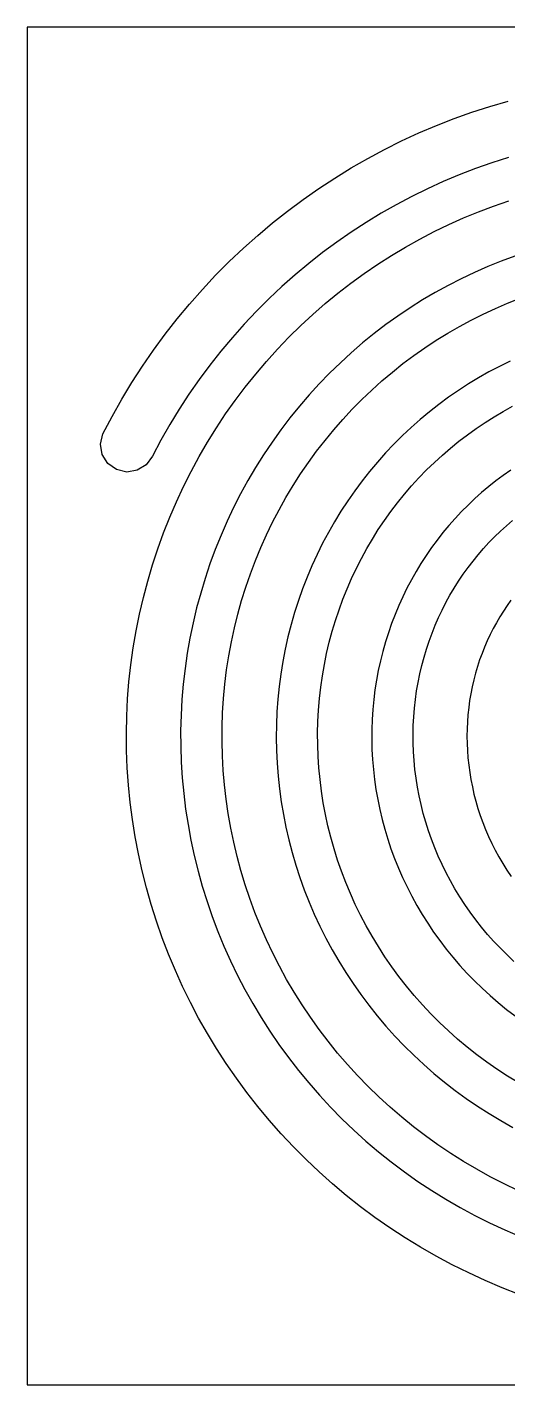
# Model space of a CAD drawing. Header units: metres. Extents: x -75 to 75, y -75 to 75.
# Drawn here: x -75 to -21.9, y -75 to 75 of the extents above; entities that cross this region are included whole.
import ezdxf

# ---------------------------------------------------------------- set-up
doc = ezdxf.new("R2010")
doc.units = ezdxf.units.M

msp = doc.modelspace()

# ---------------------------------------------------------------- linework, layer by layer
for p, q in [((75, 75), (-75, 75)), ((-75, 75), (-75, -75)), ((-25.8383, 65.5944), (-23.8471, 66.238)), ((-23.8471, 66.238), (-21.8405, 66.8212)), ((-29.7672, 64.128), (-27.8123, 64.8909)), ((-27.8123, 64.8909), (-25.8383, 65.5944)), ((-33.6129, 62.4258), (-31.7013, 63.3061)), ((-31.7013, 63.3061), (-29.7672, 64.128)), ((-35.5, 61.4878), (-33.6129, 62.4258)), ((-39.1942, 59.4412), (-37.361, 60.4927)), ((-37.361, 60.4927), (-35.5, 61.4878)), ((-23.6393, 60.0119), (-25.4486, 59.3761)), ((-21.8147, 60.5927), (-23.6393, 60.0119)), ((-40.9979, 58.3341), (-39.1942, 59.4412)), ((-27.241, 58.6857), (-29.0148, 57.9412)), ((-25.4486, 59.3761), (-27.241, 58.6857)), ((-44.5098, 55.9565), (-42.7703, 57.1722)), ((-42.7703, 57.1722), (-40.9979, 58.3341)), ((-30.7683, 57.143), (-32.5, 56.2916)), ((-29.0148, 57.9412), (-30.7683, 57.143)), ((-46.2148, 54.6878), (-44.5098, 55.9565)), ((-32.5, 56.2916), (-34.2082, 55.3878)), ((-23.4439, 55.2303), (-21.7587, 55.8083)), ((-47.8836, 53.3671), (-46.2148, 54.6878)), ((-35.8913, 54.4321), (-37.5478, 53.4252)), ((-34.2082, 55.3878), (-35.8913, 54.4321)), ((-26.767, 53.9218), (-25.1138, 54.6013)), ((-25.1138, 54.6013), (-23.4439, 55.2303)), ((-49.5147, 51.9955), (-47.8836, 53.3671)), ((-37.5478, 53.4252), (-39.1761, 52.3678)), ((-30.0172, 52.413), (-28.402, 53.1922)), ((-28.402, 53.1922), (-26.767, 53.9218)), ((-51.1065, 50.5741), (-49.5147, 51.9955)), ((-40.7747, 51.2608), (-42.342, 50.105)), ((-39.1761, 52.3678), (-40.7747, 51.2608)), ((-33.1823, 50.7079), (-31.6112, 51.5847)), ((-31.6112, 51.5847), (-30.0172, 52.413)), ((-52.6575, 49.1039), (-51.1065, 50.5741)), ((-42.342, 50.105), (-43.8766, 48.9013)), ((-36.2505, 48.8113), (-34.7292, 49.7832)), ((-34.7292, 49.7832), (-33.1823, 50.7079)), ((-21.0995, 49.7073), (-22.6066, 49.1503)), ((-54.1661, 47.5861), (-52.6575, 49.1039)), ((-43.8766, 48.9013), (-45.377, 47.6505)), ((-37.7445, 47.7929), (-36.2505, 48.8113)), ((-24.0992, 48.5476), (-25.5759, 47.8995)), ((-22.6066, 49.1503), (-24.0992, 48.5476)), ((-55.631, 46.022), (-54.1661, 47.5861)), ((-45.377, 47.6505), (-46.8417, 46.3537)), ((-40.6456, 45.6196), (-39.21, 46.7287)), ((-39.21, 46.7287), (-37.7445, 47.7929)), ((-27.0354, 47.2064), (-28.4762, 46.4689)), ((-25.5759, 47.8995), (-27.0354, 47.2064)), ((-57.0508, 44.4128), (-55.631, 46.022)), ((-48.2693, 45.0119), (-49.6586, 43.6261)), ((-46.8417, 46.3537), (-48.2693, 45.0119)), ((-42.0497, 44.4664), (-40.6456, 45.6196)), ((-29.8969, 45.6873), (-31.2964, 44.8623)), ((-28.4762, 46.4689), (-29.8969, 45.6873)), ((-21.8987, 44.504), (-20.5273, 45.0431)), ((-58.4239, 42.7598), (-57.0508, 44.4128)), ((-49.6586, 43.6261), (-51.008, 42.1975)), ((-43.4212, 43.2699), (-42.0497, 44.4664)), ((-32.6731, 43.9944), (-34.0259, 43.0842)), ((-31.2964, 44.8623), (-32.6731, 43.9944)), ((-24.5983, 43.3008), (-23.2561, 43.9231)), ((-23.2561, 43.9231), (-21.8987, 44.504)), ((-59.7491, 41.0644), (-58.4239, 42.7598)), ((-51.008, 42.1975), (-52.3163, 40.7271)), ((-46.0608, 40.7511), (-44.7587, 42.0312)), ((-44.7587, 42.0312), (-43.4212, 43.2699)), ((-35.3533, 42.1324), (-36.6542, 41.1398)), ((-34.0259, 43.0842), (-35.3533, 42.1324)), ((-27.2319, 41.9335), (-25.924, 42.6375)), ((-25.924, 42.6375), (-24.5983, 43.3008)), ((-61.0251, 39.328), (-59.7491, 41.0644)), ((-52.3163, 40.7271), (-53.5822, 39.2162)), ((-47.3263, 39.4308), (-46.0608, 40.7511)), ((-36.6542, 41.1398), (-37.9272, 40.1069)), ((-29.7896, 40.4057), (-28.5209, 41.1894)), ((-28.5209, 41.1894), (-27.2319, 41.9335)), ((-62.2506, 37.552), (-61.0251, 39.328)), ((-53.5822, 39.2162), (-54.8044, 37.666)), ((-48.5539, 38.0711), (-47.3263, 39.4308)), ((-39.1712, 39.0347), (-40.3849, 37.9239)), ((-37.9272, 40.1069), (-39.1712, 39.0347)), ((-32.2615, 38.7215), (-31.0369, 39.5828)), ((-31.0369, 39.5828), (-29.7896, 40.4057)), ((-63.4244, 35.7378), (-62.2506, 37.552)), ((-54.8044, 37.666), (-55.9817, 36.0778)), ((-49.7424, 36.6733), (-48.5539, 38.0711)), ((-40.3849, 37.9239), (-41.567, 36.7754)), ((-34.6381, 36.8858), (-33.4623, 37.8223)), ((-33.4623, 37.8223), (-32.2615, 38.7215)), ((-22.8069, 37.5107), (-23.9641, 36.9015)), ((-21.6346, 38.0839), (-22.8069, 37.5107)), ((-55.9817, 36.0778), (-57.113, 34.4528)), ((-50.8907, 35.2384), (-49.7424, 36.6733)), ((-41.567, 36.7754), (-42.7166, 35.5901)), ((-35.7877, 35.9128), (-34.6381, 36.8858)), ((-25.1052, 36.2565), (-26.2291, 35.5763)), ((-23.9641, 36.9015), (-25.1052, 36.2565)), ((-64.5452, 33.887), (-63.4244, 35.7378)), ((-51.9976, 33.7676), (-50.8907, 35.2384)), ((-42.7166, 35.5901), (-43.8323, 34.3689)), ((-38.0039, 33.8602), (-36.91, 34.904)), ((-36.91, 34.904), (-35.7877, 35.9128)), ((-27.3347, 34.8612), (-28.4209, 34.1118)), ((-26.2291, 35.5763), (-27.3347, 34.8612)), ((-65.612, 32.0011), (-64.5452, 33.887)), ((-57.113, 34.4528), (-58.1971, 32.7924)), ((-53.0619, 32.2621), (-51.9976, 33.7676)), ((-44.9131, 33.1128), (-45.9578, 31.8227)), ((-43.8323, 34.3689), (-44.9131, 33.1128)), ((-39.0683, 32.7822), (-38.0039, 33.8602)), ((-29.4866, 33.3285), (-30.5308, 32.512)), ((-28.4209, 34.1118), (-29.4866, 33.3285)), ((-22.373, 32.553), (-21.3433, 33.1183)), ((-66.6236, 30.0817), (-65.612, 32.0011)), ((-58.1971, 32.7924), (-59.2328, 31.0979)), ((-54.0826, 30.7232), (-53.0619, 32.2621)), ((-45.9578, 31.8227), (-46.9655, 30.4998)), ((-41.1042, 30.5267), (-40.1021, 31.6707)), ((-40.1021, 31.6707), (-39.0683, 32.7822)), ((-31.5524, 31.6628), (-32.5505, 30.7815)), ((-30.5308, 32.512), (-31.5524, 31.6628)), ((-24.3871, 31.3266), (-23.388, 31.9556)), ((-23.388, 31.9556), (-22.373, 32.553)), ((-66.8879, 28.9414), (-66.6236, 30.0817)), ((-59.2328, 31.0979), (-60.2192, 29.3709)), ((-55.0586, 29.152), (-54.0826, 30.7232)), ((-46.9655, 30.4998), (-47.9351, 29.145)), ((-42.0738, 29.3511), (-41.1042, 30.5267)), ((-32.5505, 30.7815), (-33.524, 29.8688)), ((-26.3341, 29.9754), (-25.3695, 30.6664)), ((-25.3695, 30.6664), (-24.3871, 31.3266)), ((-66.6957, 27.7867), (-66.8879, 28.9414)), ((-60.2192, 29.3709), (-61.1552, 27.6126)), ((-55.9889, 27.55), (-55.0586, 29.152)), ((-47.9351, 29.145), (-48.8656, 27.7595)), ((-43.0097, 28.1447), (-42.0738, 29.3511)), ((-34.472, 28.9254), (-35.3934, 27.952)), ((-33.524, 29.8688), (-34.472, 28.9254)), ((-29.1117, 27.7227), (-28.2061, 28.5031)), ((-28.2061, 28.5031), (-27.2799, 29.2541)), ((-27.2799, 29.2541), (-26.3341, 29.9754)), ((-66.0763, 26.7935), (-66.6957, 27.7867)), ((-61.1552, 27.6126), (-61.8357, 26.6602)), ((-56.8726, 25.9183), (-55.9889, 27.55)), ((-48.8656, 27.7595), (-49.756, 26.3444)), ((-43.911, 26.9087), (-43.0097, 28.1447)), ((-35.3934, 27.952), (-36.2873, 26.9494)), ((-29.9957, 26.9137), (-29.1117, 27.7227)), ((-65.1239, 26.1129), (-66.0763, 26.7935)), ((-63.9836, 25.8486), (-65.1239, 26.1129)), ((-62.8289, 26.0408), (-63.9836, 25.8486)), ((-61.8357, 26.6602), (-62.8289, 26.0408)), ((-57.7086, 24.2585), (-56.8726, 25.9183)), ((-49.756, 26.3444), (-50.6054, 24.9009)), ((-45.606, 24.3513), (-44.7767, 25.6438)), ((-44.7767, 25.6438), (-43.911, 26.9087)), ((-37.1529, 25.9182), (-37.9891, 24.8594)), ((-36.2873, 26.9494), (-37.1529, 25.9182)), ((-31.6956, 25.2118), (-30.8573, 26.0765)), ((-30.8573, 26.0765), (-29.9957, 26.9137)), ((-21.5449, 26.0433), (-22.3741, 25.4678)), ((-58.4962, 22.5718), (-57.7086, 24.2585)), ((-50.6054, 24.9009), (-51.4128, 23.4302)), ((-46.3979, 23.0321), (-45.606, 24.3513)), ((-37.9891, 24.8594), (-38.7951, 23.7737)), ((-33.2987, 23.4027), (-32.5097, 24.3203)), ((-32.5097, 24.3203), (-31.6956, 25.2118)), ((-23.9857, 24.2383), (-24.7667, 23.585)), ((-23.1879, 24.866), (-23.9857, 24.2383)), ((-22.3741, 25.4678), (-23.1879, 24.866)), ((-59.2344, 20.8597), (-58.4962, 22.5718)), ((-51.4128, 23.4302), (-52.1774, 21.9334)), ((-47.1516, 21.6873), (-46.3979, 23.0321)), ((-39.5701, 22.662), (-40.3132, 21.5252)), ((-38.7951, 23.7737), (-39.5701, 22.662)), ((-34.0618, 22.4596), (-33.2987, 23.4027)), ((-25.5299, 22.9066), (-26.2746, 22.2037)), ((-24.7667, 23.585), (-25.5299, 22.9066)), ((-52.1774, 21.9334), (-52.8985, 20.4118)), ((-47.8662, 20.318), (-47.1516, 21.6873)), ((-40.3132, 21.5252), (-41.0236, 20.3643)), ((-35.507, 20.5), (-34.7982, 21.4918)), ((-34.7982, 21.4918), (-34.0618, 22.4596)), ((-27, 21.4767), (-27.7053, 20.7262)), ((-26.2746, 22.2037), (-27, 21.4767)), ((-59.9224, 19.1237), (-59.2344, 20.8597)), ((-52.8985, 20.4118), (-53.575, 18.8667)), ((-48.5411, 18.9254), (-47.8662, 20.318)), ((-41.0236, 20.3643), (-41.7005, 19.1801)), ((-36.1876, 19.485), (-35.507, 20.5)), ((-28.3898, 19.9527), (-29.0527, 19.1567)), ((-27.7053, 20.7262), (-28.3898, 19.9527)), ((-22.6938, 19.314), (-22.0367, 19.9117)), ((-22.0367, 19.9117), (-21.3641, 20.4874)), ((-60.5595, 17.3651), (-59.9224, 19.1237)), ((-53.575, 18.8667), (-54.2064, 17.2995)), ((-49.1754, 17.5106), (-48.5411, 18.9254)), ((-41.7005, 19.1801), (-42.3432, 17.9736)), ((-37.4609, 17.3888), (-36.8391, 18.4477)), ((-36.8391, 18.4477), (-36.1876, 19.485)), ((-29.6933, 18.339), (-30.3109, 17.5)), ((-29.0527, 19.1567), (-29.6933, 18.339)), ((-24.5657, 17.3935), (-23.9591, 18.0544)), ((-23.9591, 18.0544), (-23.3349, 18.6947)), ((-23.3349, 18.6947), (-22.6938, 19.314)), ((-61.1449, 15.5856), (-60.5595, 17.3651)), ((-54.2064, 17.2995), (-54.7919, 15.7113)), ((-49.7684, 16.0747), (-49.1754, 17.5106)), ((-42.951, 16.7459), (-43.523, 15.4979)), ((-42.3432, 17.9736), (-42.951, 16.7459)), ((-38.0522, 16.3092), (-37.4609, 17.3888)), ((-30.9048, 16.6405), (-31.4742, 15.7611)), ((-30.3109, 17.5), (-30.9048, 16.6405)), ((-25.7238, 16.0117), (-25.1542, 16.7124)), ((-25.1542, 16.7124), (-24.5657, 17.3935)), ((-61.6779, 13.7867), (-61.1449, 15.5856)), ((-54.7919, 15.7113), (-55.3308, 14.1036)), ((-50.3194, 14.6191), (-49.7684, 16.0747)), ((-43.523, 15.4979), (-44.0588, 14.2306)), ((-39.1406, 14.0915), (-38.6123, 15.2098)), ((-38.6123, 15.2098), (-38.0522, 16.3092)), ((-31.4742, 15.7611), (-32.0186, 14.8626)), ((-26.8039, 14.5533), (-26.2739, 15.2918)), ((-26.2739, 15.2918), (-25.7238, 16.0117)), ((-62.158, 11.9697), (-61.6779, 13.7867)), ((-55.3308, 14.1036), (-55.8224, 12.4778)), ((-50.8277, 13.1449), (-50.3194, 14.6191)), ((-44.0588, 14.2306), (-44.5576, 12.9452)), ((-39.6365, 12.9552), (-39.1406, 14.0915)), ((-32.5374, 13.9455), (-33.0298, 13.0108)), ((-32.0186, 14.8626), (-32.5374, 13.9455)), ((-27.8009, 13.0229), (-27.3131, 13.7968)), ((-27.3131, 13.7968), (-26.8039, 14.5533)), ((-55.8224, 12.4778), (-56.2662, 10.8352)), ((-51.2928, 11.6534), (-50.8277, 13.1449)), ((-44.5576, 12.9452), (-45.0189, 11.6427)), ((-40.0993, 11.8019), (-39.6365, 12.9552)), ((-33.4953, 12.0591), (-33.9334, 11.0911)), ((-33.0298, 13.0108), (-33.4953, 12.0591)), ((-28.7102, 11.4252), (-28.2668, 12.2321)), ((-28.2668, 12.2321), (-27.8009, 13.0229)), ((-62.5844, 10.1365), (-62.158, 11.9697)), ((-56.2662, 10.8352), (-56.6616, 9.17717)), ((-51.7141, 10.1459), (-51.2928, 11.6534)), ((-45.0189, 11.6427), (-45.442, 10.3242)), ((-40.9235, 9.44794), (-40.5285, 10.6324)), ((-40.5285, 10.6324), (-40.0993, 11.8019)), ((-33.9334, 11.0911), (-34.3434, 10.1078)), ((-29.5271, 9.76515), (-29.1305, 10.6026)), ((-29.1305, 10.6026), (-28.7102, 11.4252)), ((-21.9576, 11.0916), (-22.3675, 10.4777)), ((-21.531, 11.6904), (-21.9576, 11.0916)), ((-62.9567, 8.28841), (-62.5844, 10.1365)), ((-56.6616, 9.17717), (-57.0081, 7.50525)), ((-52.091, 8.6236), (-51.7141, 10.1459)), ((-45.442, 10.3242), (-45.8264, 8.99077)), ((-41.2839, 8.24933), (-40.9235, 9.44794)), ((-34.7249, 9.10991), (-35.0773, 8.09824)), ((-34.3434, 10.1078), (-34.7249, 9.10991)), ((-29.8997, 8.91347), (-29.5271, 9.76515)), ((-23.1354, 9.20668), (-23.4923, 8.55049)), ((-22.7603, 9.84926), (-23.1354, 9.20668)), ((-22.3675, 10.4777), (-22.7603, 9.84926)), ((-63.2744, 6.42717), (-62.9567, 8.28841)), ((-57.0081, 7.50525), (-57.3051, 5.82083)), ((-52.423, 7.08786), (-52.091, 8.6236)), ((-46.1716, 7.64365), (-46.4771, 6.28395)), ((-45.8264, 8.99077), (-46.1716, 7.64365)), ((-41.609, 7.03763), (-41.2839, 8.24933)), ((-35.0773, 8.09824), (-35.4002, 7.07365)), ((-30.5704, 7.17021), (-30.2476, 8.04825)), ((-30.2476, 8.04825), (-29.8997, 8.91347)), ((-23.8306, 7.88121), (-24.1497, 7.19934)), ((-23.4923, 8.55049), (-23.8306, 7.88121)), ((-63.537, 4.55438), (-63.2744, 6.42717)), ((-52.7097, 5.54001), (-52.423, 7.08786)), ((-46.4771, 6.28395), (-46.7425, 4.91283)), ((-41.8985, 5.8139), (-41.609, 7.03763)), ((-35.6931, 6.03702), (-35.9555, 4.98923)), ((-35.4002, 7.07365), (-35.6931, 6.03702)), ((-31.1389, 5.37862), (-30.8676, 6.28008)), ((-30.8676, 6.28008), (-30.5704, 7.17021)), ((-24.4493, 6.50545), (-24.7289, 5.80011)), ((-24.1497, 7.19934), (-24.4493, 6.50545)), ((-63.744, 2.67166), (-63.537, 4.55438)), ((-57.3051, 5.82083), (-57.5523, 4.1254)), ((-52.9505, 3.98137), (-52.7097, 5.54001)), ((-46.7425, 4.91283), (-46.9674, 3.53149)), ((-42.369, 3.3345), (-42.152, 4.57916)), ((-42.152, 4.57916), (-41.8985, 5.8139)), ((-35.9555, 4.98923), (-36.1871, 3.93117)), ((-31.3837, 4.46657), (-31.1389, 5.37862)), ((-24.9881, 5.08388), (-25.2264, 4.35736)), ((-24.7289, 5.80011), (-24.9881, 5.08388)), ((-57.5523, 4.1254), (-57.7493, 2.42041)), ((-53.1452, 2.4133), (-52.9505, 3.98137)), ((-46.9674, 3.53149), (-47.1514, 2.14113)), ((-42.5491, 2.08099), (-42.369, 3.3345)), ((-36.1871, 3.93117), (-36.3875, 2.86375)), ((-31.7927, 2.61383), (-31.6018, 3.54471)), ((-31.6018, 3.54471), (-31.3837, 4.46657)), ((-25.4436, 3.62115), (-25.6392, 2.87589)), ((-25.2264, 4.35736), (-25.4436, 3.62115)), ((-63.8952, 0.780655), (-63.744, 2.67166)), ((-57.7493, 2.42041), (-57.8957, 0.707352)), ((-53.2934, 0.837189), (-53.1452, 2.4133)), ((-47.1514, 2.14113), (-47.2942, 0.74295)), ((-42.6921, 0.819717), (-42.5491, 2.08099)), ((-36.5563, 1.78789), (-36.6932, 0.704544)), ((-36.3875, 2.86375), (-36.5563, 1.78789)), ((-32.0917, 0.728256), (-31.9561, 1.67474)), ((-31.9561, 1.67474), (-31.7927, 2.61383)), ((-25.8129, 2.12219), (-25.9644, 1.36073)), ((-25.6392, 2.87589), (-25.8129, 2.12219)), ((-63.9902, -1.11694), (-63.8952, 0.780655)), ((-57.8957, 0.707352), (-57.9912, -1.01224)), ((-53.3948, -0.745575), (-53.2934, 0.837189)), ((-47.2942, 0.74295), (-47.3954, -0.661804)), ((-42.7977, -0.448181), (-42.6921, 0.819717)), ((-36.6932, 0.704544), (-36.798, -0.385361)), ((-32.1992, -0.224792), (-32.0917, 0.728256)), ((-26.0933, 0.592133), (-26.1994, -0.182907)), ((-25.9644, 1.36073), (-26.0933, 0.592133)), ((-64.0288, -3.01952), (-63.9902, -1.11694)), ((-57.9912, -1.01224), (-58.0355, -2.73688)), ((-53.4491, -2.33363), (-53.3948, -0.745575)), ((-47.3954, -0.661804), (-47.4548, -2.07191)), ((-42.8654, -1.72165), (-42.7977, -0.448181)), ((-36.8703, -1.48085), (-36.9099, -2.58098)), ((-36.798, -0.385361), (-36.8703, -1.48085)), ((-32.3288, -2.14726), (-32.2783, -1.18358)), ((-32.2783, -1.18358), (-32.1992, -0.224792)), ((-26.2823, -0.963715), (-26.3419, -1.74962)), ((-26.1994, -0.182907), (-26.2823, -0.963715)), ((-58.0355, -2.73688), (-58.0285, -4.46504)), ((-53.4561, -3.92555), (-53.4491, -2.33363)), ((-47.4548, -2.07191), (-47.4722, -3.48613)), ((-42.8952, -2.99953), (-42.8654, -1.72165)), ((-42.8869, -4.28067), (-42.8952, -2.99953)), ((-36.9099, -2.58098), (-36.9165, -3.68475)), ((-32.3504, -3.11497), (-32.3288, -2.14726)), ((-26.378, -2.5399), (-26.3902, -3.33386)), ((-26.3419, -1.74962), (-26.378, -2.5399)), ((-64.0108, -4.92535), (-64.0288, -3.01952)), ((-58.0285, -4.46504), (-57.9699, -6.19519)), ((-53.4155, -5.51996), (-53.4561, -3.92555)), ((-47.4722, -3.48613), (-47.4473, -4.9032)), ((-42.8402, -5.56396), (-42.8869, -4.28067)), ((-36.9165, -3.68475), (-36.8902, -4.79118)), ((-32.3429, -4.08586), (-32.3504, -3.11497)), ((-32.3063, -5.05902), (-32.3429, -4.08586)), ((-26.3902, -3.33386), (-26.3785, -4.13075)), ((-26.3785, -4.13075), (-26.3427, -4.92989)), ((-63.9359, -6.83278), (-64.0108, -4.92535)), ((-53.3274, -7.11539), (-53.4155, -5.51996)), ((-47.4473, -4.9032), (-47.3801, -6.32185)), ((-42.755, -6.84824), (-42.8402, -5.56396)), ((-36.8902, -4.79118), (-36.8305, -5.89929)), ((-36.8305, -5.89929), (-36.7375, -7.00806)), ((-32.2403, -6.0336), (-32.3063, -5.05902)), ((-26.3427, -4.92989), (-26.2825, -5.73051)), ((-26.2825, -5.73051), (-26.198, -6.53189)), ((-63.8042, -8.74008), (-63.9359, -6.83278)), ((-57.9699, -6.19519), (-57.8597, -7.92578)), ((-53.1915, -8.71043), (-53.3274, -7.11539)), ((-47.3801, -6.32185), (-47.2704, -7.74081)), ((-42.6313, -8.13234), (-42.755, -6.84824)), ((-36.7375, -7.00806), (-36.6111, -8.11647)), ((-32.1448, -7.0087), (-32.2403, -6.0336)), ((-32.0197, -7.98341), (-32.1448, -7.0087)), ((-26.198, -6.53189), (-26.0889, -7.33327)), ((-26.0889, -7.33327), (-25.9553, -8.1339)), ((-63.6154, -10.6456), (-63.8042, -8.74008)), ((-57.8597, -7.92578), (-57.6977, -9.65527)), ((-53.0079, -10.3037), (-53.1915, -8.71043)), ((-47.2704, -7.74081), (-47.1181, -9.15883)), ((-42.4689, -9.41512), (-42.6313, -8.13234)), ((-36.6111, -8.11647), (-36.4511, -9.22356)), ((-31.8651, -8.95686), (-32.0197, -7.98341)), ((-31.6808, -9.92815), (-31.8651, -8.95686)), ((-25.9553, -8.1339), (-25.7971, -8.93304)), ((-25.7971, -8.93304), (-25.6142, -9.72992)), ((-57.6977, -9.65527), (-57.484, -11.3821)), ((-52.7764, -11.8937), (-53.0079, -10.3037)), ((-47.1181, -9.15883), (-46.9232, -10.5746)), ((-42.2678, -10.6954), (-42.4689, -9.41512)), ((-36.4511, -9.22356), (-36.2576, -10.3283)), ((-36.2576, -10.3283), (-36.0306, -11.4296)), ((-31.4668, -10.8963), (-31.6808, -9.92815)), ((-25.6142, -9.72992), (-25.4067, -10.5238)), ((-63.3697, -12.5475), (-63.6154, -10.6456)), ((-57.484, -11.3821), (-57.2185, -13.1048)), ((-52.4972, -13.479), (-52.7764, -11.8937)), ((-46.9232, -10.5746), (-46.6857, -11.9868)), ((-46.6857, -11.9868), (-46.4056, -13.3943)), ((-42.0281, -11.972), (-42.2678, -10.6954)), ((-41.7497, -13.2438), (-42.0281, -11.972)), ((-36.0306, -11.4296), (-35.7701, -12.5265)), ((-31.2232, -11.8606), (-31.4668, -10.8963)), ((-30.95, -12.8199), (-31.2232, -11.8606)), ((-25.4067, -10.5238), (-25.1745, -11.3139)), ((-25.1745, -11.3139), (-24.9177, -12.0994)), ((-63.067, -14.4443), (-63.3697, -12.5475)), ((-57.2185, -13.1048), (-56.9013, -14.8217)), ((-52.1703, -15.0582), (-52.4972, -13.479)), ((-46.4056, -13.3943), (-46.0831, -14.7956)), ((-41.4329, -14.5096), (-41.7497, -13.2438)), ((-35.7701, -12.5265), (-35.476, -13.618)), ((-30.6472, -13.7734), (-30.95, -12.8199)), ((-24.9177, -12.0994), (-24.6365, -12.8796)), ((-24.6365, -12.8796), (-24.3307, -13.6538)), ((-62.7076, -16.3341), (-63.067, -14.4443)), ((-56.9013, -14.8217), (-56.5325, -16.5313)), ((-46.0831, -14.7956), (-45.7181, -16.1896)), ((-41.0775, -15.7682), (-41.4329, -14.5096)), ((-35.476, -13.618), (-35.1487, -14.703)), ((-35.1487, -14.703), (-34.7881, -15.7806)), ((-30.3151, -14.7202), (-30.6472, -13.7734)), ((-29.9537, -15.6594), (-30.3151, -14.7202)), ((-24.3307, -13.6538), (-24.0007, -14.4211)), ((-24.0007, -14.4211), (-23.6464, -15.1807)), ((-62.2914, -18.2153), (-62.7076, -16.3341)), ((-51.7958, -16.6298), (-52.1703, -15.0582)), ((-45.7181, -16.1896), (-45.3109, -17.575)), ((-40.6839, -17.0184), (-41.0775, -15.7682)), ((-34.7881, -15.7806), (-34.3945, -16.8497)), ((-29.5631, -16.5901), (-29.9537, -15.6594)), ((-23.6464, -15.1807), (-23.2682, -15.9321)), ((-23.2682, -15.9321), (-22.8661, -16.6743)), ((-56.5325, -16.5313), (-56.1123, -18.232)), ((-51.3739, -18.1925), (-51.7958, -16.6298)), ((-45.3109, -17.575), (-44.8617, -18.9503)), ((-40.2522, -18.2592), (-40.6839, -17.0184)), ((-34.3945, -16.8497), (-33.9679, -17.9092)), ((-33.9679, -17.9092), (-33.5087, -18.9583)), ((-29.1437, -17.5113), (-29.5631, -16.5901)), ((-28.6955, -18.4222), (-29.1437, -17.5113)), ((-22.8661, -16.6743), (-22.4404, -17.4066)), ((-22.4404, -17.4066), (-21.9913, -18.1282)), ((-61.8187, -20.0861), (-62.2914, -18.2153)), ((-56.1123, -18.232), (-55.6409, -19.9223)), ((-50.9049, -19.7447), (-51.3739, -18.1925)), ((-44.8617, -18.9503), (-44.3707, -20.3145)), ((-39.7826, -19.4893), (-40.2522, -18.2592)), ((-39.2754, -20.7076), (-39.7826, -19.4893)), ((-33.5087, -18.9583), (-33.0171, -19.9958)), ((-28.2189, -19.3219), (-28.6955, -18.4222)), ((-27.7141, -20.2094), (-28.2189, -19.3219)), ((-21.9913, -18.1282), (-21.5191, -18.8385)), ((-61.2897, -21.9449), (-61.8187, -20.0861)), ((-55.6409, -19.9223), (-55.1185, -21.6007)), ((-50.3888, -21.2851), (-50.9049, -19.7447)), ((-44.3707, -20.3145), (-43.8382, -21.6662)), ((-38.7308, -21.9128), (-39.2754, -20.7076)), ((-33.0171, -19.9958), (-32.4933, -21.0208)), ((-27.1813, -21.084), (-27.7141, -20.2094)), ((-60.7048, -23.79), (-61.2897, -21.9449)), ((-55.1185, -21.6007), (-54.5454, -23.2656)), ((-49.8261, -22.8122), (-50.3888, -21.2851)), ((-43.8382, -21.6662), (-43.2644, -23.0041)), ((-38.1492, -23.104), (-38.7308, -21.9128)), ((-32.4933, -21.0208), (-31.9377, -22.0323)), ((-31.9377, -22.0323), (-31.3506, -23.0293)), ((-26.621, -21.9447), (-27.1813, -21.084)), ((-26.0336, -22.7906), (-26.621, -21.9447)), ((-60.0643, -25.6196), (-60.7048, -23.79)), ((-54.5454, -23.2656), (-53.922, -24.9155)), ((-49.2171, -24.3246), (-49.8261, -22.8122)), ((-43.2644, -23.0041), (-42.6498, -24.327)), ((-37.531, -24.2799), (-38.1492, -23.104)), ((-31.3506, -23.0293), (-30.7324, -24.0108)), ((-25.4192, -23.621), (-26.0336, -22.7906)), ((-24.7785, -24.4349), (-25.4192, -23.621)), ((-53.922, -24.9155), (-53.2486, -26.5488)), ((-48.5621, -25.8209), (-49.2171, -24.3246)), ((-42.6498, -24.327), (-41.9947, -25.6337)), ((-36.8765, -25.4394), (-37.531, -24.2799)), ((-36.1862, -26.5814), (-36.8765, -25.4394)), ((-30.7324, -24.0108), (-30.0835, -24.9758)), ((-30.0835, -24.9758), (-29.4043, -25.9234)), ((-24.1118, -25.2316), (-24.7785, -24.4349)), ((-23.4196, -26.0101), (-24.1118, -25.2316)), ((-59.3686, -27.4322), (-60.0643, -25.6196)), ((-53.2486, -26.5488), (-52.5257, -28.164)), ((-47.8616, -27.2998), (-48.5621, -25.8209)), ((-41.9947, -25.6337), (-41.2995, -26.9228)), ((-41.2995, -26.9228), (-40.5648, -28.1932)), ((-35.4605, -27.7048), (-36.1862, -26.5814)), ((-29.4043, -25.9234), (-28.6954, -26.8526)), ((-28.6954, -26.8526), (-27.9571, -27.7626)), ((-22.7023, -26.7697), (-23.4196, -26.0101)), ((-21.9606, -27.5095), (-22.7023, -26.7697)), ((-58.6182, -29.226), (-59.3686, -27.4322)), ((-52.5257, -28.164), (-51.7537, -29.7597)), ((-47.116, -28.7597), (-47.8616, -27.2998)), ((-40.5648, -28.1932), (-39.7909, -29.4437)), ((-34.6999, -28.8084), (-35.4605, -27.7048)), ((-27.9571, -27.7626), (-27.19, -28.6523)), ((-21.1948, -28.2289), (-21.9606, -27.5095)), ((-57.8135, -30.9993), (-58.6182, -29.226)), ((-51.7537, -29.7597), (-50.9333, -31.3344)), ((-46.3258, -30.1994), (-47.116, -28.7597)), ((-39.7909, -29.4437), (-38.9785, -30.673)), ((-33.905, -29.8913), (-34.6999, -28.8084)), ((-33.0763, -30.9523), (-33.905, -29.8913)), ((-27.19, -28.6523), (-26.3947, -29.5208)), ((-26.3947, -29.5208), (-25.5717, -30.3674)), ((-56.9551, -32.7506), (-57.8135, -30.9993)), ((-50.9333, -31.3344), (-50.0648, -32.8865)), ((-45.4917, -31.6175), (-46.3258, -30.1994)), ((-38.9785, -30.673), (-38.1281, -31.88)), ((-32.2145, -31.9904), (-33.0763, -30.9523)), ((-25.5717, -30.3674), (-24.7217, -31.191)), ((-24.7217, -31.191), (-23.8452, -31.9908)), ((-56.0436, -34.4783), (-56.9551, -32.7506)), ((-50.0648, -32.8865), (-49.1491, -34.4146)), ((-44.614, -33.0126), (-45.4917, -31.6175)), ((-38.1281, -31.88), (-37.2403, -33.0635)), ((-31.3201, -33.0045), (-32.2145, -31.9904)), ((-23.8452, -31.9908), (-22.9431, -32.7661)), ((-22.9431, -32.7661), (-22.0158, -33.5159)), ((-55.0797, -36.1806), (-56.0436, -34.4783)), ((-49.1491, -34.4146), (-48.1867, -35.9173)), ((-43.6936, -34.3835), (-44.614, -33.0126)), ((-42.7311, -35.7287), (-43.6936, -34.3835)), ((-37.2403, -33.0635), (-36.3159, -34.2223)), ((-36.3159, -34.2223), (-35.3553, -35.3553)), ((-30.3939, -33.9937), (-31.3201, -33.0045)), ((-29.4364, -34.9569), (-30.3939, -33.9937)), ((-22.0158, -33.5159), (-21.0642, -34.2394)), ((-48.1867, -35.9173), (-47.1783, -37.3931)), ((-41.7271, -37.0471), (-42.7311, -35.7287)), ((-35.3553, -35.3553), (-34.3595, -36.4614)), ((-28.4486, -35.8932), (-29.4364, -34.9569)), ((-27.431, -36.8015), (-28.4486, -35.8932)), ((-54.064, -37.856), (-55.0797, -36.1806)), ((-47.1783, -37.3931), (-46.1248, -38.8407)), ((-40.6825, -38.3372), (-41.7271, -37.0471)), ((-34.3595, -36.4614), (-33.3291, -37.5395)), ((-26.3845, -37.681), (-27.431, -36.8015)), ((-52.9974, -39.503), (-54.064, -37.856)), ((-46.1248, -38.8407), (-45.0267, -40.2586)), ((-39.598, -39.598), (-40.6825, -38.3372)), ((-33.3291, -37.5395), (-32.2649, -38.5884)), ((-32.2649, -38.5884), (-31.1678, -39.6072)), ((-25.31, -38.5307), (-26.3845, -37.681)), ((-24.2081, -39.3498), (-25.31, -38.5307)), ((-51.8805, -41.12), (-52.9974, -39.503)), ((-45.0267, -40.2586), (-43.8851, -41.6454)), ((-38.4744, -40.828), (-39.598, -39.598)), ((-31.1678, -39.6072), (-30.0385, -40.5948)), ((-23.08, -40.1373), (-24.2081, -39.3498)), ((-21.9263, -40.8925), (-23.08, -40.1373)), ((-50.7143, -42.7054), (-51.8805, -41.12)), ((-43.8851, -41.6454), (-42.7008, -43)), ((-37.3127, -42.0262), (-38.4744, -40.828)), ((-30.0385, -40.5948), (-28.8781, -41.5501)), ((-28.8781, -41.5501), (-27.6874, -42.4723)), ((-20.7482, -41.6144), (-21.9263, -40.8925)), ((-49.4996, -44.2578), (-50.7143, -42.7054)), ((-42.7008, -43), (-41.4747, -44.3208)), ((-36.1136, -43.1914), (-37.3127, -42.0262)), ((-34.8782, -44.3223), (-36.1136, -43.1914)), ((-27.6874, -42.4723), (-26.4673, -43.3604)), ((-26.4673, -43.3604), (-25.2188, -44.2133)), ((-48.2374, -45.7756), (-49.4996, -44.2578)), ((-41.4747, -44.3208), (-40.2077, -45.6068)), ((-33.6075, -45.4179), (-34.8782, -44.3223)), ((-25.2188, -44.2133), (-23.943, -45.0303)), ((-46.9286, -47.2574), (-48.2374, -45.7756)), ((-40.2077, -45.6068), (-38.901, -46.8564)), ((-32.3024, -46.477), (-33.6075, -45.4179)), ((-30.964, -47.4986), (-32.3024, -46.477)), ((-23.943, -45.0303), (-22.6409, -45.8105)), ((-22.6409, -45.8105), (-21.3136, -46.5529)), ((-45.5744, -48.7018), (-46.9286, -47.2574)), ((-38.901, -46.8564), (-37.5553, -48.0686)), ((-29.5933, -48.4817), (-30.964, -47.4986)), ((-44.1756, -50.1074), (-45.5744, -48.7018)), ((-37.5553, -48.0686), (-36.172, -49.2422)), ((-36.172, -49.2422), (-34.752, -50.3759)), ((-28.1916, -49.4251), (-29.5933, -48.4817)), ((-26.7599, -50.328), (-28.1916, -49.4251)), ((-42.7336, -51.4728), (-44.1756, -50.1074)), ((-34.752, -50.3759), (-33.2966, -51.4687)), ((-25.2994, -51.1894), (-26.7599, -50.328)), ((-41.2493, -52.7967), (-42.7336, -51.4728)), ((-33.2966, -51.4687), (-31.8069, -52.5194)), ((-23.8112, -52.0083), (-25.2994, -51.1894)), ((-22.2968, -52.7839), (-23.8112, -52.0083)), ((-39.7241, -54.0778), (-41.2493, -52.7967)), ((-31.8069, -52.5194), (-30.284, -53.5269)), ((-30.284, -53.5269), (-28.7294, -54.4902)), ((-20.7572, -53.5154), (-22.2968, -52.7839)), ((-38.1591, -55.3148), (-39.7241, -54.0778)), ((-36.5556, -56.5064), (-38.1591, -55.3148)), ((-28.7294, -54.4902), (-27.1442, -55.4083)), ((-27.1442, -55.4083), (-25.5298, -56.2802)), ((-34.915, -57.6516), (-36.5556, -56.5064)), ((-25.5298, -56.2802), (-23.8876, -57.1051)), ((-33.2386, -58.749), (-34.915, -57.6516)), ((-23.8876, -57.1051), (-22.2188, -57.882)), ((-22.2188, -57.882), (-20.5249, -58.61)), ((-31.5277, -59.7977), (-33.2386, -58.749)), ((-29.7839, -60.7965), (-31.5277, -59.7977)), ((-28.0085, -61.7443), (-29.7839, -60.7965)), ((-26.203, -62.6403), (-28.0085, -61.7443)), ((-24.369, -63.4835), (-26.203, -62.6403)), ((-22.508, -64.2728), (-24.369, -63.4835)), ((-20.6216, -65.0076), (-22.508, -64.2728)), ((-75, -75), (75, -75))]:
    msp.add_line(p, q)

doc.saveas('drawing.dxf')
